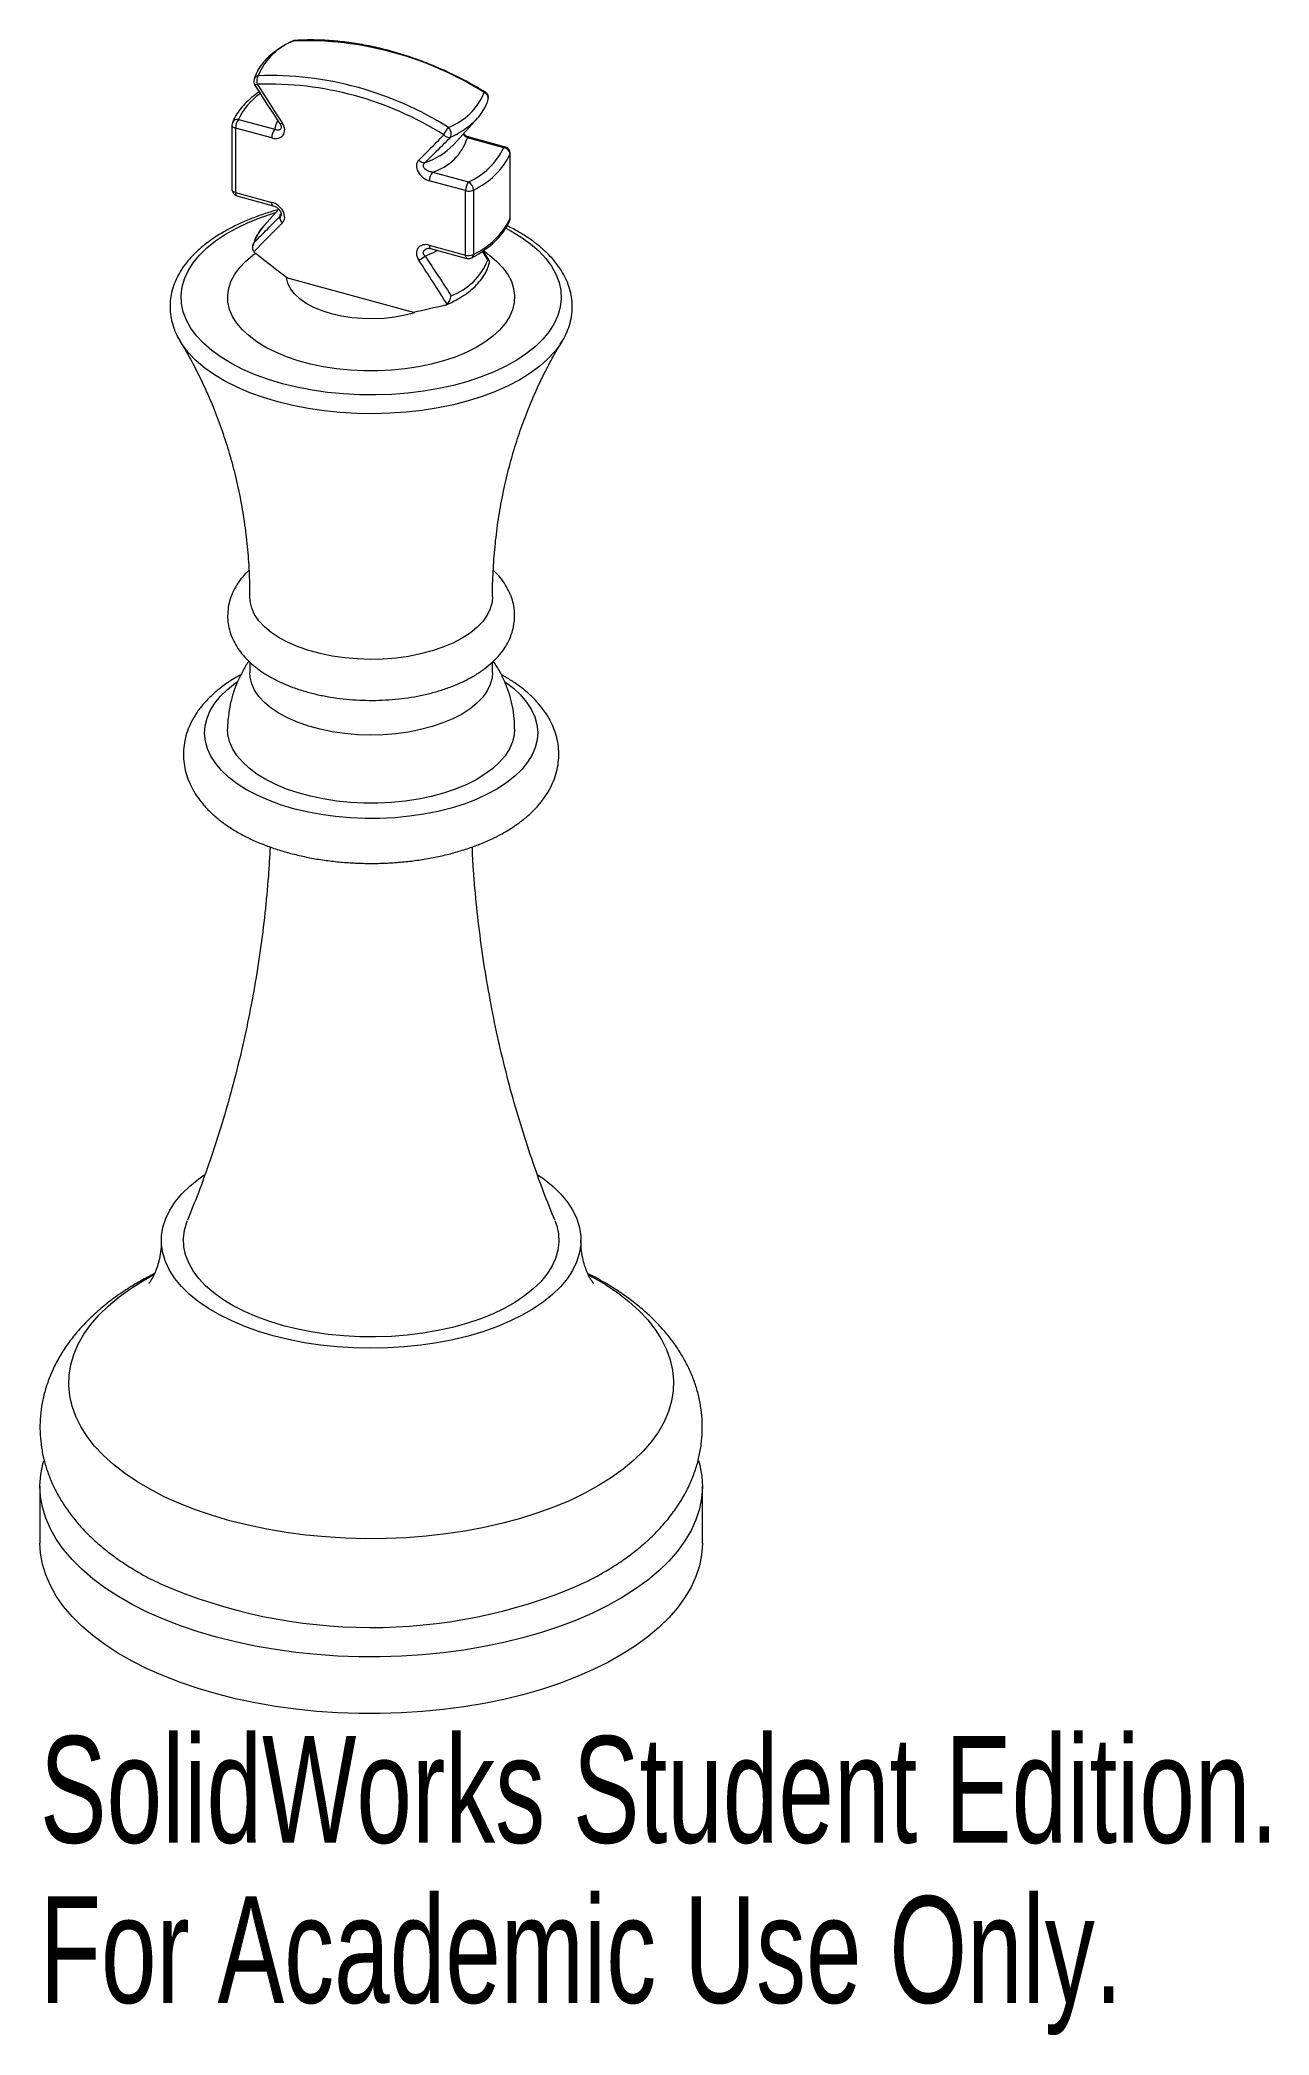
# Paper-space layout '_Trimetric' of a CAD drawing. Header units: millimetres. Extents: x -15 to 40.7, y -22.3 to 68.1.
import ezdxf

# ---------------------------------------------------------------- set-up
doc = ezdxf.new("R2010")
doc.units = ezdxf.units.MM
doc.styles.add('SLDTEXTSTYLE0', font='TXT', dxfattribs={"width": 0.7})

psp = doc.layouts.new('_Trimetric')

# ---------------------------------------------------------------- linework, layer by layer
at = {"color": 7, "linetype": 'Continuous', "lineweight": 15}
for p, q in [((-5.268, 66.051), (-5.269, 66.052)), ((-6.303, 64.224), (-6.303, 61.31)), ((-6.003, 64.481), (-4.36, 64.035)), ((3.747, 63.349), (4.819, 64.54)), ((-6.143, 64.087), (-6.143, 61.173)), ((-4.5, 63.641), (-6.143, 64.087)), ((3.723, 63.322), (3.747, 63.349)), ((6.003, 63.198), (4.36, 63.645)), ((6.082, 63.23), (4.439, 63.677)), ((6.297, 59.995), (6.297, 62.91)), ((6.303, 60.027), (6.303, 62.941)), ((4.276, 61.256), (2.633, 61.702)), ((2.773, 62.096), (4.416, 61.649)), ((-6.143, 61.173), (-4.5, 60.726)), ((-6.082, 61.02), (-4.439, 60.574)), ((4.276, 58.341), (4.276, 61.256)), ((4.633, 61.285), (4.633, 58.371)), ((-4.187, 60.413), (-4.85, 59.677)), ((2.633, 58.788), (4.276, 58.341)), ((-5.23, 58.416), (-5.374, 58.315)), ((2.694, 58.635), (4.338, 58.188)), ((1.974, 55.729), (-3.84, 57.309)), ((-5.5, 39.909), (-5.5, 39.43)), ((5.5, 39.43), (5.5, 39.905)), ((-15, 2.572), (-15, 0)), ((15, 0), (15, 2.572))]:
    psp.add_line(p, q, dxfattribs=at)
at = {"color": 8, "linetype": 'Continuous', "lineweight": 15}
for p, q in [((-4.128, 60.076), (-4.112, 60.21)), ((5.29, 58.118), (5.042, 58.509))]:
    psp.add_line(p, q, dxfattribs=at)
at = {"color": 8, "linetype": 'Continuous', "lineweight": 15, "flags": 128}
for points in [[(-3.497, 68.041), (-3.539, 68.038), (-3.556, 68.031)], [(-3.497, 68.041), (-3.469, 68.055), (-3.446, 68.06)], [(-5.155, 66.075), (-5.187, 66.061), (-5.215, 66.052), (-5.238, 66.046), (-5.255, 66.045), (-5.265, 66.048), (-5.268, 66.051)], [(5.116, 65.7), (5.138, 65.716), (5.155, 65.724), (5.168, 65.723), (5.17, 65.723)], [(-6.143, 64.087), (-6.184, 64.101), (-6.22, 64.117), (-6.251, 64.137), (-6.275, 64.158), (-6.292, 64.182), (-6.301, 64.206), (-6.303, 64.224)], [(-4.36, 64.035), (-4.301, 64.257), (-4.235, 64.408)], [(6.297, 62.91), (6.303, 62.934), (6.303, 62.941)], [(-6.143, 61.173), (-6.184, 61.186), (-6.22, 61.203), (-6.251, 61.222), (-6.275, 61.244), (-6.292, 61.267), (-6.301, 61.292), (-6.303, 61.31)], [(-6.143, 61.173), (-6.141, 61.126), (-6.133, 61.085), (-6.12, 61.053), (-6.102, 61.031), (-6.082, 61.02)], [(-4.437, 60.573), (-4.438, 60.573), (-4.459, 60.585), (-4.476, 60.607), (-4.489, 60.638), (-4.497, 60.679), (-4.5, 60.726)], [(6.104, 59.561), (6.325, 59.442), (6.798, 59.155), (7.221, 58.848), (7.593, 58.524), (7.91, 58.185), (8.169, 57.833), (8.37, 57.471), (8.511, 57.102), (8.59, 56.728), (8.608, 56.352), (8.563, 55.976), (8.457, 55.603), (8.29, 55.237), (8.063, 54.879), (7.778, 54.533), (7.437, 54.2), (7.042, 53.883), (6.597, 53.585), (6.104, 53.307), (5.567, 53.051), (4.99, 52.821), (4.377, 52.616), (3.733, 52.438), (3.061, 52.289), (2.368, 52.171), (1.657, 52.083), (0.935, 52.026), (0.206, 52.001), (-0.525, 52.008), (-1.252, 52.047), (-1.97, 52.117), (-2.673, 52.219), (-3.358, 52.351), (-4.018, 52.512), (-4.649, 52.702), (-5.247, 52.918), (-5.807, 53.16), (-6.325, 53.426), (-6.798, 53.713), (-7.221, 54.019), (-7.593, 54.344), (-7.91, 54.683), (-8.169, 55.034), (-8.37, 55.396), (-8.511, 55.766), (-8.59, 56.14), (-8.608, 56.516), (-8.563, 56.892), (-8.457, 57.264), (-8.29, 57.631), (-8.063, 57.988), (-7.778, 58.335), (-7.437, 58.668), (-7.042, 58.985), (-6.597, 59.283), (-6.104, 59.561), (-5.567, 59.816), (-4.99, 60.047), (-4.377, 60.252), (-4.315, 60.271)], [(6.281, 59.914), (6.291, 59.946), (6.297, 59.995)], [(6.297, 59.995), (6.303, 60.02), (6.303, 60.027)], [(2.633, 58.788), (2.636, 58.74), (2.644, 58.7), (2.657, 58.668), (2.674, 58.646), (2.694, 58.635)], [(3.01, 58.549), (2.802, 58.443), (2.441, 58.29)], [(4.276, 58.341), (4.279, 58.294), (4.287, 58.253), (4.3, 58.221), (4.317, 58.199), (4.338, 58.188)], [(8.572, 54.308), (8.332, 53.985), (8.01, 53.637), (7.634, 53.304), (7.205, 52.988), (6.727, 52.691), (6.204, 52.416), (5.637, 52.163), (5.033, 51.936), (4.394, 51.735), (3.725, 51.562), (3.03, 51.418), (2.315, 51.305), (1.584, 51.221), (0.843, 51.17), (0.095, 51.15), (-0.653, 51.162), (-1.397, 51.205), (-2.131, 51.28), (-2.851, 51.387), (-3.551, 51.523), (-4.227, 51.689), (-4.874, 51.883), (-5.488, 52.103), (-6.064, 52.349), (-6.599, 52.619), (-7.088, 52.911), (-7.53, 53.222), (-7.92, 53.551), (-8.255, 53.896), (-8.535, 54.253), (-8.638, 54.412)], [(6.079, 39.001), (6.444, 38.72), (6.77, 38.415), (7.041, 38.095), (7.255, 37.764), (7.411, 37.425), (7.508, 37.08), (7.543, 36.732), (7.519, 36.384), (7.433, 36.038), (7.288, 35.697), (7.084, 35.365), (6.823, 35.043), (6.507, 34.735), (6.139, 34.442), (5.721, 34.168), (5.257, 33.914), (4.751, 33.683), (4.207, 33.475), (3.629, 33.294), (3.021, 33.14), (2.389, 33.015), (1.738, 32.92), (1.073, 32.855), (0.4, 32.821), (-0.277, 32.818), (-0.952, 32.846), (-1.619, 32.906), (-2.273, 32.996), (-2.908, 33.115), (-3.521, 33.264), (-4.105, 33.441), (-4.655, 33.643), (-5.169, 33.87), (-5.64, 34.12), (-6.067, 34.391), (-6.444, 34.681), (-6.77, 34.986), (-7.041, 35.306), (-7.255, 35.636), (-7.411, 35.976), (-7.508, 36.321), (-7.543, 36.669), (-7.519, 37.017), (-7.433, 37.363), (-7.288, 37.704), (-7.084, 38.036), (-6.823, 38.358), (-6.507, 38.666), (-6.139, 38.959), (-6.064, 39.012)], [(9.865, 12.146), (10.013, 12.065), (10.615, 11.71), (11.17, 11.335), (11.675, 10.941), (12.127, 10.532), (12.526, 10.107), (12.868, 9.67), (13.153, 9.222), (13.379, 8.765), (13.546, 8.301), (13.652, 7.833), (13.697, 7.362), (13.681, 6.89), (13.603, 6.421), (13.465, 5.955), (13.267, 5.494), (13.01, 5.042), (12.694, 4.599), (12.322, 4.168), (11.895, 3.751), (11.414, 3.35), (10.883, 2.966), (10.303, 2.601), (9.677, 2.257), (9.008, 1.935), (8.299, 1.637), (7.552, 1.364), (6.772, 1.118), (5.961, 0.899), (5.124, 0.708), (4.264, 0.546), (3.385, 0.414), (2.491, 0.313), (1.586, 0.243), (0.674, 0.204), (-0.242, 0.197), (-1.156, 0.221), (-2.065, 0.276), (-2.965, 0.363), (-3.852, 0.48), (-4.721, 0.628), (-5.57, 0.805), (-6.393, 1.011), (-7.188, 1.245), (-7.951, 1.505), (-8.678, 1.792), (-9.367, 2.102), (-10.013, 2.436), (-10.615, 2.791), (-11.17, 3.167), (-11.675, 3.56), (-12.127, 3.97), (-12.526, 4.394), (-12.868, 4.832), (-13.153, 5.28), (-13.379, 5.737), (-13.546, 6.2), (-13.652, 6.669), (-13.697, 7.139), (-13.681, 7.611), (-13.603, 8.081), (-13.465, 8.547), (-13.267, 9.007), (-13.01, 9.46), (-12.694, 9.902), (-12.322, 10.333), (-11.895, 10.75), (-11.414, 11.151), (-10.883, 11.535), (-10.303, 11.9), (-9.868, 12.144)]]:
    psp.add_lwpolyline(points, dxfattribs=at)
at = {"color": 7, "linetype": 'Continuous', "lineweight": 15, "flags": 128}
for points in [[(4.819, 64.54), (4.698, 64.414), (4.651, 64.369)], [(5.353, 58.333), (5.358, 58.329), (5.688, 58.054), (5.965, 57.764), (6.186, 57.461), (6.35, 57.149), (6.454, 56.83), (6.498, 56.507), (6.482, 56.184), (6.405, 55.863), (6.268, 55.547), (6.072, 55.24), (5.82, 54.943), (5.514, 54.661), (5.156, 54.395), (4.75, 54.149), (4.299, 53.923), (3.809, 53.721), (3.283, 53.544), (2.726, 53.395), (2.144, 53.273), (1.541, 53.182), (0.925, 53.12), (0.3, 53.09), (-0.329, 53.09), (-0.954, 53.122), (-1.57, 53.185), (-2.171, 53.278), (-2.752, 53.401), (-3.308, 53.552), (-3.832, 53.73), (-4.321, 53.933), (-4.77, 54.159), (-5.174, 54.407), (-5.529, 54.674), (-5.833, 54.957), (-6.083, 55.254), (-6.275, 55.562), (-6.41, 55.878), (-6.484, 56.199), (-6.498, 56.522), (-6.451, 56.845), (-6.344, 57.164), (-6.177, 57.475), (-5.953, 57.778), (-5.674, 58.067), (-5.377, 58.315)], [(1.974, 55.729), (1.536, 55.613), (1.073, 55.527), (0.592, 55.472), (0.102, 55.449), (-0.39, 55.459), (-0.875, 55.5), (-1.347, 55.574), (-1.796, 55.678), (-2.215, 55.81), (-2.599, 55.969), (-2.94, 56.152), (-3.233, 56.356), (-3.473, 56.577), (-3.656, 56.812), (-3.779, 57.058), (-3.84, 57.309)], [(8.641, 54.417), (8.596, 54.346), (8.572, 54.308)], [(5.5, 42.859), (5.48, 42.615), (5.398, 42.316), (5.256, 42.023), (5.054, 41.74), (4.794, 41.47), (4.481, 41.216), (4.116, 40.98), (3.705, 40.765), (3.252, 40.574), (2.762, 40.409), (2.241, 40.271), (1.694, 40.163), (1.129, 40.086), (0.55, 40.04), (-0.035, 40.026), (-0.619, 40.044), (-1.197, 40.094), (-1.76, 40.175), (-2.304, 40.286), (-2.822, 40.427), (-3.308, 40.595), (-3.756, 40.789), (-4.162, 41.007), (-4.521, 41.245), (-4.828, 41.501), (-5.081, 41.773), (-5.276, 42.058), (-5.411, 42.351), (-5.485, 42.65), (-5.5, 42.858)], [(5.5, 39.43), (5.48, 39.186), (5.398, 38.887), (5.256, 38.595), (5.054, 38.312), (4.794, 38.041), (4.481, 37.787), (4.116, 37.551), (3.705, 37.336), (3.252, 37.145), (2.762, 36.98), (2.241, 36.843), (1.694, 36.735), (1.129, 36.657), (0.55, 36.611), (-0.035, 36.597), (-0.619, 36.615), (-1.197, 36.665), (-1.76, 36.746), (-2.304, 36.858), (-2.822, 36.998), (-3.308, 37.167), (-3.756, 37.36), (-4.162, 37.578), (-4.521, 37.816), (-4.828, 38.073), (-5.081, 38.345), (-5.276, 38.629), (-5.411, 38.922), (-5.485, 39.222), (-5.5, 39.43)], [(6.5, 36.858), (6.482, 36.608), (6.405, 36.287), (6.268, 35.972), (6.072, 35.664), (5.82, 35.368), (5.514, 35.085), (5.156, 34.82), (4.75, 34.573), (4.299, 34.347), (3.809, 34.145), (3.283, 33.969), (2.726, 33.819), (2.144, 33.698), (1.541, 33.606), (0.925, 33.545), (0.3, 33.514), (-0.329, 33.515), (-0.954, 33.547), (-1.57, 33.61), (-2.171, 33.703), (-2.752, 33.825), (-3.308, 33.976), (-3.832, 34.154), (-4.321, 34.357), (-4.77, 34.584), (-5.174, 34.832), (-5.529, 35.098), (-5.833, 35.381), (-6.083, 35.678), (-6.275, 35.986), (-6.41, 36.302), (-6.484, 36.623), (-6.5, 36.858)], [(7.556, 16.68), (7.83, 16.485), (8.238, 16.152), (8.592, 15.802), (8.89, 15.44), (9.131, 15.065), (9.312, 14.683), (9.433, 14.294), (9.493, 13.901), (9.491, 13.507), (9.428, 13.114), (9.304, 12.725), (9.119, 12.343), (8.875, 11.969), (8.574, 11.607), (8.217, 11.259), (7.806, 10.926), (7.345, 10.612), (6.837, 10.317), (6.284, 10.045), (5.69, 9.797), (5.06, 9.573), (4.396, 9.377), (3.704, 9.209), (2.988, 9.07), (2.253, 8.961), (1.503, 8.883), (0.743, 8.837), (-0.021, 8.822), (-0.786, 8.839), (-1.545, 8.887), (-2.294, 8.967), (-3.028, 9.077), (-3.743, 9.218), (-4.434, 9.387), (-5.095, 9.585), (-5.724, 9.81), (-6.315, 10.06), (-6.866, 10.333), (-7.372, 10.629), (-7.83, 10.944), (-8.238, 11.278), (-8.592, 11.627), (-8.89, 11.99), (-9.131, 12.364), (-9.312, 12.747), (-9.433, 13.136), (-9.493, 13.529), (-9.491, 13.923), (-9.428, 14.315), (-9.304, 14.704), (-9.119, 15.086), (-8.875, 15.46), (-8.574, 15.822), (-8.217, 16.171), (-7.806, 16.503), (-7.563, 16.676)], [(8.317, 14.617), (8.403, 14.374), (8.481, 14.005), (8.499, 13.633), (8.455, 13.263), (8.35, 12.895), (8.185, 12.533), (7.961, 12.18), (7.679, 11.838), (7.342, 11.509), (6.953, 11.196), (6.513, 10.902), (6.026, 10.627), (5.496, 10.375), (4.927, 10.147), (4.322, 9.945), (3.685, 9.77), (3.022, 9.623), (2.338, 9.506), (1.636, 9.419), (0.923, 9.363), (0.203, 9.338), (-0.518, 9.345), (-1.236, 9.383), (-1.945, 9.453), (-2.639, 9.553), (-3.315, 9.684), (-3.967, 9.843), (-4.59, 10.03), (-5.18, 10.244), (-5.733, 10.483), (-6.245, 10.745), (-6.711, 11.028), (-7.129, 11.331), (-7.496, 11.651), (-7.809, 11.986), (-8.066, 12.333), (-8.264, 12.69), (-8.403, 13.055), (-8.481, 13.424), (-8.499, 13.796), (-8.455, 14.167), (-8.35, 14.534), (-8.318, 14.617)], [(14.829, 3.736), (14.886, 3.523), (14.974, 3.03), (15, 2.535), (14.965, 2.04), (14.868, 1.548), (14.71, 1.059), (14.491, 0.577), (14.213, 0.103), (13.877, -0.361), (13.484, -0.813), (13.035, -1.251), (12.533, -1.673), (11.979, -2.078), (11.376, -2.464), (10.726, -2.829), (10.032, -3.172), (9.297, -3.491), (8.524, -3.785), (7.716, -4.054), (6.876, -4.295), (6.007, -4.507), (5.114, -4.691), (4.2, -4.845), (3.269, -4.968), (2.324, -5.061), (1.37, -5.122), (0.41, -5.151), (-0.551, -5.149), (-1.51, -5.115), (-2.463, -5.049), (-3.406, -4.952), (-4.335, -4.824), (-5.247, -4.666), (-6.136, -4.478), (-7, -4.261), (-7.836, -4.016), (-8.639, -3.744), (-9.407, -3.446), (-10.137, -3.123), (-10.824, -2.777), (-11.467, -2.409), (-12.063, -2.02), (-12.61, -1.613), (-13.104, -1.188), (-13.545, -0.748), (-13.93, -0.294), (-14.258, 0.172), (-14.527, 0.647), (-14.737, 1.13), (-14.886, 1.62), (-14.974, 2.113), (-15, 2.608), (-14.965, 3.103), (-14.868, 3.595), (-14.831, 3.729)], [(15, 0), (15, -0.036), (14.965, -0.531), (14.868, -1.024), (14.71, -1.512), (14.491, -1.995), (14.213, -2.469), (13.877, -2.933), (13.484, -3.385), (13.035, -3.823), (12.533, -4.245), (11.979, -4.65), (11.376, -5.035), (10.726, -5.401), (10.032, -5.743), (9.297, -6.063), (8.524, -6.357), (7.716, -6.625), (6.876, -6.866), (6.007, -7.079), (5.114, -7.263), (4.2, -7.416), (3.269, -7.54), (2.324, -7.632), (1.37, -7.693), (0.41, -7.723), (-0.551, -7.72), (-1.51, -7.686), (-2.463, -7.621), (-3.406, -7.524), (-4.335, -7.396), (-5.247, -7.238), (-6.136, -7.05), (-7, -6.833), (-7.836, -6.588), (-8.639, -6.315), (-9.407, -6.017), (-10.137, -5.695), (-10.824, -5.348), (-11.467, -4.98), (-12.063, -4.592), (-12.61, -4.184), (-13.104, -3.759), (-13.545, -3.319), (-13.93, -2.866), (-14.258, -2.4), (-14.527, -1.925), (-14.737, -1.441), (-14.886, -0.952), (-14.974, -0.459), (-15, 0)]]:
    psp.add_lwpolyline(points, dxfattribs=at)
at = {"color": 7, "linetype": 'Continuous', "lineweight": 15}
for centre, radius, start, end in [((-2.521, 65.421), 2.796, 110.44178, 158.16829), ((-3.428, 67.76), 0.3, 93.39641, 115.32339), ((-2.997, 52.866), 15.183, 57.7017, 91.88927), ((-5.015, 66.212), 0.3, 164.34024, 212.40102), ((-4.728, 66.227), 0.453, 148.93656, 199.58876), ((-4.664, 51.201), 14.882, 57.7017, 91.88927), ((-4.615, 51.286), 15.183, 57.7017, 91.88927), ((2.521, 66.74), 2.796, 290.44178, 338.16829), ((5.015, 65.466), 0.3, 344.34024, 58.914), ((-6.003, 64.224), 0.3, 158.05672, 180), ((-5.53, 64.091), 0.613, 140.51294, 180.34344), ((-3.886, 63.644), 0.613, 140.51294, 180.34344), ((2.102, 64.371), 2.372, 286.43544, 342.17463), ((4.409, 63.324), 1.211, 138.88322, 157.84692), ((3.528, 63.984), 0.315, 220.29249, 282.18045), ((3.242, 63.832), 0.385, 336.23588, 48.44544), ((2.404, 62.85), 0.324, 220.12479, 276.67422), ((3.031, 64.656), 3.311, 294.74103, 333.86904), ((3.179, 64.439), 3.473, 294.74103, 333.86904), ((5.983, 62.884), 0.315, 4.72009, 86.30344), ((6.003, 62.941), 0.3, 0, 74.79549), ((3.247, 61.706), 0.613, 140.51294, 180.34344), ((4.89, 61.259), 0.613, 140.51294, 180.34344), ((4.199, 61.274), 0.433, 1.40616, 59.9431), ((-6.003, 61.31), 0.3, 180, 254.79549), ((4.414, 61.755), 0.518, 254.55342, 294.91123), ((-3.406, 58.333), 1.972, 137.06991, 162.75486), ((-3.807, 60.03), 0.324, 171.88407, 228.35528), ((3.179, 61.525), 3.473, 294.74103, 333.86904), ((6.003, 60.027), 0.3, 338.05672, 0), ((1.411, 59.59), 1.659, 296.6932, 308.40031), ((2.609, 59.201), 2.891, 290.6076, 338.00247), ((4.414, 58.84), 0.518, 254.55342, 294.91123), ((4.416, 58.478), 0.3, 254.79549, 298.14112), ((0.007, 20.227), 24.051, 246.52439, 293.0907)]:
    psp.add_arc(centre, radius, start, end, dxfattribs=at)
at = {"color": 8, "linetype": 'Continuous', "lineweight": 15}
for centre, radius, start, end in [((-5.07, 66.221), 0.245, 100.88566, 162.89478), ((-3.426, 63.315), 2.829, 124.53591, 155.65406), ((5.033, 65.438), 0.275, 348.67965, 72.54945), ((-6.049, 64.231), 0.255, 79.54191, 155.51878), ((-4.111, 64.433), 0.143, 260.97678, 307.94533), ((1.89, 67.429), 4.121, 294.42301, 312.05062), ((1.408, 65.626), 3.265, 288.44483, 315.1349), ((4.426, 63.597), 0.0811, 80.73183, 143.96753), ((6.069, 63.15), 0.0811, 80.73183, 143.96753), ((4.465, 58.354), 0.169, 303.5311, 5.73676)]:
    psp.add_arc(centre, radius, start, end, dxfattribs=at)
at = {"color": 7, "linetype": 'Continuous', "lineweight": 15}
for points, knots in [([(-3.556, 68.031), (-3.627, 67.997), (-3.833, 67.896), (-4.144, 67.712), (-4.475, 67.473), (-4.759, 67.214), (-4.993, 66.937), (-5.169, 66.654), (-5.261, 66.436), (-5.296, 66.317), (-5.304, 66.293)], [0, 0, 0, 0, 0.079017, 0.229494, 0.380356, 0.531288, 0.68161, 0.830356, 0.96516, 1, 1, 1, 1]), ([(5.17, 65.723), (5.035, 65.802), (4.646, 66.033), (3.991, 66.383), (3.203, 66.757), (2.406, 67.087), (1.603, 67.372), (0.797, 67.61), (-0.009, 67.801), (-0.813, 67.944), (-1.611, 68.039), (-2.4, 68.084), (-3.01, 68.083), (-3.356, 68.064), (-3.446, 68.06)], [0, 0, 0, 0, 0.048578, 0.140496, 0.232429, 0.324366, 0.416304, 0.50824, 0.600171, 0.69209, 0.783992, 0.875868, 0.967711, 1, 1, 1, 1]), ([(-5.277, 66.047), (-4.973, 65.567), (-4.599, 64.979), (-4.207, 64.399), (-4.134, 64.291)], [0, 0, 0, 0, 0.814044, 1, 1, 1, 1]), ([(-5.155, 66.075), (-4.94, 65.737), (-4.725, 65.4), (-4.508, 65.064), (-4.347, 64.815), (-4.186, 64.568), (-4.023, 64.32)], [0, 0, 0, 0, 0.001218568, 0.001218568, 0.001218568, 0.002118352, 0.002118352, 0.002118352, 0.002118352]), ([(-5.068, 65.724), (-5.098, 65.705), (-5.256, 65.604), (-5.5, 65.401), (-5.794, 65.115), (-6.033, 64.812), (-6.19, 64.55), (-6.259, 64.389), (-6.281, 64.336)], [0, 0, 0, 0, 0.048937, 0.262508, 0.475881, 0.688303, 0.898736, 1, 1, 1, 1]), ([(4.634, 64.36), (4.674, 64.395), (4.81, 64.516), (4.991, 64.741), (5.169, 65.024), (5.261, 65.242), (5.296, 65.36), (5.304, 65.385)], [0, 0, 0, 0, 0.117113, 0.400266, 0.680452, 0.934373, 1, 1, 1, 1]), ([(-4.5, 63.641), (-4.399, 63.613), (-4.299, 63.61), (-4.122, 63.652), (-4.044, 63.698), (-3.938, 63.834), (-3.911, 63.925), (-3.922, 64.122), (-3.961, 64.226), (-4.023, 64.32)], [0, 0, 0, 0, 0.25, 0.25, 0.5, 0.5, 0.75, 0.75, 1, 1, 1, 1]), ([(-4.135, 64.292), (-4.123, 64.272), (-4.096, 64.231), (-4.077, 64.169), (-4.077, 64.143), (-4.076, 64.13)], [0, 0, 0, 0, 0.310807, 0.672229, 1, 1, 1, 1]), ([(2.156, 62.641), (2.319, 62.8), (2.48, 62.96), (2.641, 63.121), (2.858, 63.339), (3.074, 63.559), (3.288, 63.78)], [0, 0, 0, 0, 0.000899721, 0.000899721, 0.000899721, 0.002118352, 0.002118352, 0.002118352, 0.002118352]), ([(3.594, 63.676), (3.377, 63.454), (3.158, 63.232), (2.937, 63.012), (2.773, 62.85), (2.608, 62.688), (2.441, 62.528)], [0, 0, 0, 0, 0.001221695, 0.001221695, 0.001221695, 0.002124894, 0.002124894, 0.002124894, 0.002124894]), ([(4.455, 63.673), (4.438, 63.678), (4.386, 63.692), (4.288, 63.74), (4.22, 63.803), (4.185, 63.836)], [0, 0, 0, 0, 0.196457, 0.587744, 1, 1, 1, 1]), ([(2.156, 62.641), (2.094, 62.581), (2.055, 62.496), (2.044, 62.306), (2.071, 62.2), (2.178, 62.006), (2.256, 61.918), (2.432, 61.781), (2.532, 61.73), (2.633, 61.702)], [0, 0, 0, 0, 0.25, 0.25, 0.5, 0.5, 0.75, 0.75, 1, 1, 1, 1]), ([(2.773, 62.096), (2.711, 62.102), (2.649, 62.117), (2.533, 62.165), (2.478, 62.197), (2.392, 62.281), (2.361, 62.336), (2.364, 62.444), (2.396, 62.493), (2.441, 62.528)], [0, 0, 0, 0, 0.25, 0.25, 0.5, 0.5, 0.75, 0.75, 1, 1, 1, 1]), ([(-4.023, 59.787), (-3.96, 59.848), (-3.922, 59.933), (-3.911, 60.123), (-3.938, 60.229), (-4.045, 60.423), (-4.122, 60.51), (-4.299, 60.648), (-4.399, 60.699), (-4.5, 60.726)], [0, 0, 0, 0, 0.25, 0.25, 0.5, 0.5, 0.75, 0.75, 1, 1, 1, 1]), ([(-4.438, 60.571), (-4.409, 60.562), (-4.341, 60.542), (-4.236, 60.47), (-4.152, 60.382), (-4.101, 60.299), (-4.077, 60.227), (-4.076, 60.198), (-4.076, 60.184)], [0, 0, 0, 0, 0.17539, 0.399798, 0.586535, 0.737689, 0.867032, 1, 1, 1, 1]), ([(-4.207, 60.391), (-4.251, 60.379), (-4.507, 60.313), (-4.951, 60.167), (-5.533, 59.951), (-6.08, 59.709), (-6.593, 59.444), (-7.067, 59.156), (-7.5, 58.846), (-7.887, 58.516), (-8.226, 58.168), (-8.514, 57.804), (-8.747, 57.426), (-8.924, 57.039), (-9.045, 56.647), (-9.108, 56.252), (-9.115, 55.859), (-9.067, 55.469), (-8.964, 55.085), (-8.823, 54.731), (-8.693, 54.512), (-8.634, 54.413)], [0, 0, 0, 0, 0.0117797, 0.0684176, 0.1251543, 0.1820017, 0.2389659, 0.296042, 0.3532047, 0.4103787, 0.4674251, 0.5241561, 0.5803402, 0.6357585, 0.6902916, 0.7439904, 0.7970876, 0.8499443, 0.9028495, 0.956167, 1, 1, 1, 1]), ([(-5.29, 58.918), (-5.065, 59.148), (-4.84, 59.377), (-4.612, 59.603), (-4.452, 59.762), (-4.291, 59.92), (-4.128, 60.076)], [0, 0, 0, 0, 0.001281858, 0.001281858, 0.001281858, 0.002185055, 0.002185055, 0.002185055, 0.002185055]), ([(4.558, 58.213), (4.631, 58.254), (4.843, 58.37), (5.163, 58.58), (5.502, 58.849), (5.793, 59.136), (6.033, 59.439), (6.19, 59.701), (6.259, 59.862), (6.281, 59.915)], [0, 0, 0, 0, 0.08777, 0.254833, 0.422168, 0.589348, 0.755782, 0.920659, 1, 1, 1, 1]), ([(8.558, 54.299), (8.601, 54.361), (8.727, 54.545), (8.881, 54.867), (9.018, 55.257), (9.096, 55.652), (9.118, 56.046), (9.085, 56.437), (8.997, 56.823), (8.857, 57.202), (8.663, 57.573), (8.418, 57.934), (8.12, 58.284), (7.772, 58.62), (7.376, 58.941), (6.932, 59.241), (6.525, 59.483), (6.252, 59.615), (6.155, 59.662)], [0, 0, 0, 0, 0.033956, 0.10132, 0.167634, 0.232898, 0.297339, 0.361361, 0.425352, 0.489727, 0.554863, 0.620962, 0.688028, 0.755904, 0.824351, 0.893126, 0.96204, 1, 1, 1, 1]), ([(-5.308, 58.489), (-5.353, 58.551), (-5.368, 58.63), (-5.356, 58.782), (-5.329, 58.855), (-5.29, 58.918)], [0, 0, 0, 0, 0.5, 0.5, 1, 1, 1, 1]), ([(-4.916, 59.598), (-4.983, 59.511), (-5.123, 59.332), (-5.267, 59.057), (-5.323, 58.865), (-5.348, 58.778)], [0, 0, 0, 0, 0.335441, 0.695616, 1, 1, 1, 1]), ([(2.633, 58.788), (2.532, 58.815), (2.432, 58.819), (2.255, 58.777), (2.177, 58.731), (2.071, 58.595), (2.044, 58.503), (2.056, 58.306), (2.094, 58.202), (2.156, 58.108)], [0, 0, 0, 0, 0.25, 0.25, 0.5, 0.5, 0.75, 0.75, 1, 1, 1, 1]), ([(2.441, 58.29), (2.608, 58.045), (2.773, 57.798), (2.937, 57.551), (3.169, 57.2), (3.398, 56.848), (3.626, 56.495)], [0, 0, 0, 0, 0.000903262, 0.000903262, 0.000903262, 0.00218506, 0.00218506, 0.00218506, 0.00218506]), ([(2.537, 58.636), (2.54, 58.638), (2.553, 58.645), (2.614, 58.654), (2.68, 58.637), (2.712, 58.63)], [0, 0, 0, 0, 0.110936, 0.583317, 1, 1, 1, 1]), ([(3.69, 56.223), (3.787, 56.272), (4.017, 56.389), (4.334, 56.599), (4.645, 56.848), (4.907, 57.117), (5.117, 57.402), (5.267, 57.691), (5.337, 57.896), (5.358, 58.001), (5.36, 58.01)], [0, 0, 0, 0, 0.108654, 0.258498, 0.408622, 0.55852, 0.707402, 0.854227, 0.987099, 1, 1, 1, 1]), ([(5.338, 58.337), (5.284, 58.381), (5.197, 58.451), (5.101, 58.51), (5.065, 58.532)], [0, 0, 0, 0, 0.6209348, 1, 1, 1, 1]), ([(5.356, 58.079), (5.341, 58.103), (5.246, 58.255), (5.147, 58.406), (5.065, 58.532)], [0, 0, 0, 0, 0.159604, 1, 1, 1, 1]), ([(5.358, 58.01), (5.36, 58.017), (5.368, 58.041), (5.348, 58.08), (5.315, 58.106), (5.29, 58.118), (5.29, 58.118)], [0, 0, 0, 0, 0.1370727, 0.5268119, 0.9879086, 1, 1, 1, 1]), ([(3.363, 56.068), (3.438, 56.1), (3.552, 56.149), (3.655, 56.204), (3.69, 56.223)], [0, 0, 0, 0, 0.658068, 1, 1, 1, 1]), ([(3.442, 56.111), (3.486, 56.149), (3.527, 56.213), (3.59, 56.35), (3.613, 56.425), (3.626, 56.495)], [0, 0, 0, 0, 0.5, 0.5, 1, 1, 1, 1]), ([(-8.643, 54.412), (-8.543, 54.248), (-8.291, 53.835), (-7.907, 53.115), (-7.492, 52.258), (-7.101, 51.341), (-6.741, 50.373), (-6.417, 49.36), (-6.136, 48.309), (-5.903, 47.228), (-5.719, 46.122), (-5.59, 45.001), (-5.512, 43.911), (-5.506, 43.195), (-5.503, 42.858)], [0, 0, 0, 0, 0.053558, 0.134396, 0.217281, 0.301933, 0.388054, 0.475344, 0.563521, 0.652326, 0.741534, 0.830951, 0.920413, 1, 1, 1, 1]), ([(5.503, 42.859), (5.502, 42.912), (5.494, 43.342), (5.53, 44.149), (5.615, 45.269), (5.757, 46.374), (5.948, 47.457), (6.187, 48.511), (6.469, 49.532), (6.79, 50.515), (7.146, 51.452), (7.53, 52.34), (7.937, 53.173), (8.307, 53.862), (8.547, 54.255), (8.639, 54.405)], [0, 0, 0, 0, 0.01263, 0.101828, 0.190658, 0.278991, 0.366709, 0.453686, 0.539779, 0.624829, 0.708658, 0.791071, 0.871863, 0.950827, 1, 1, 1, 1]), ([(-5.535, 44.058), (-5.609, 43.986), (-5.793, 43.81), (-6.028, 43.5), (-6.241, 43.137), (-6.39, 42.764), (-6.479, 42.387), (-6.509, 42.012), (-6.483, 41.643), (-6.403, 41.284), (-6.272, 40.935), (-6.09, 40.599), (-5.859, 40.276), (-5.577, 39.967), (-5.245, 39.674), (-4.865, 39.401), (-4.441, 39.151), (-3.978, 38.926), (-3.481, 38.729), (-2.958, 38.561), (-2.412, 38.422), (-1.847, 38.313), (-1.269, 38.233), (-0.681, 38.183), (-0.089, 38.164), (0.504, 38.174), (1.093, 38.215), (1.674, 38.285), (2.242, 38.386), (2.793, 38.515), (3.323, 38.674), (3.828, 38.862), (4.305, 39.08), (4.748, 39.327), (5.154, 39.603), (5.517, 39.907), (5.829, 40.237), (6.085, 40.588), (6.282, 40.954), (6.417, 41.329), (6.492, 41.706), (6.508, 42.08), (6.469, 42.447), (6.376, 42.804), (6.233, 43.149), (6.039, 43.482), (5.808, 43.791), (5.622, 43.976), (5.533, 44.064)], [0, 0, 0, 0, 0.015685, 0.038665, 0.06094, 0.08239, 0.103071, 0.123171, 0.142946, 0.162625, 0.182439, 0.202639, 0.223428, 0.24492, 0.267104, 0.289842, 0.312921, 0.336132, 0.359303, 0.38238, 0.405349, 0.428219, 0.451009, 0.473741, 0.496441, 0.519131, 0.541834, 0.564569, 0.587363, 0.610242, 0.633232, 0.656362, 0.67965, 0.703101, 0.726684, 0.750265, 0.773611, 0.796441, 0.818522, 0.839776, 0.860296, 0.880294, 0.90003, 0.919717, 0.939602, 0.959929, 0.98088, 1, 1, 1, 1]), ([(-5.538, 39.943), (-5.54, 39.939), (-5.646, 39.799), (-5.821, 39.494), (-6.054, 39.033), (-6.243, 38.533), (-6.389, 38.003), (-6.473, 37.449), (-6.508, 37.066), (-6.499, 36.87), (-6.498, 36.858)], [0, 0, 0, 0, 0.003532, 0.161922, 0.319679, 0.476998, 0.650283, 0.821102, 0.989221, 1, 1, 1, 1]), ([(6.494, 36.858), (6.494, 36.979), (6.494, 37.279), (6.433, 37.753), (6.32, 38.274), (6.158, 38.776), (5.948, 39.254), (5.74, 39.643), (5.588, 39.862), (5.534, 39.938)], [0, 0, 0, 0, 0.1099644, 0.2741515, 0.4363574, 0.5968607, 0.755952, 0.9139502, 1, 1, 1, 1]), ([(-5.898, 39.328), (-5.953, 39.299), (-6.181, 39.181), (-6.543, 38.944), (-6.979, 38.619), (-7.366, 38.266), (-7.703, 37.89), (-7.983, 37.495), (-8.204, 37.086), (-8.364, 36.669), (-8.465, 36.249), (-8.508, 35.829), (-8.494, 35.413), (-8.425, 35.005), (-8.305, 34.606), (-8.132, 34.218), (-7.909, 33.841), (-7.635, 33.476), (-7.309, 33.126), (-6.932, 32.792), (-6.508, 32.477), (-6.038, 32.184), (-5.528, 31.917), (-4.983, 31.675), (-4.407, 31.462), (-3.805, 31.277), (-3.18, 31.121), (-2.537, 30.993), (-1.88, 30.896), (-1.211, 30.827), (-0.536, 30.789), (0.143, 30.78), (0.82, 30.801), (1.493, 30.852), (2.157, 30.933), (2.808, 31.043), (3.442, 31.182), (4.057, 31.35), (4.647, 31.546), (5.211, 31.771), (5.745, 32.025), (6.244, 32.306), (6.705, 32.616), (7.123, 32.952), (7.493, 33.313), (7.809, 33.697), (8.069, 34.097), (8.268, 34.509), (8.407, 34.928), (8.487, 35.349), (8.509, 35.768), (8.475, 36.181), (8.388, 36.586), (8.249, 36.981), (8.058, 37.365), (7.817, 37.738), (7.524, 38.098), (7.18, 38.443), (6.785, 38.77), (6.36, 39.07), (6.048, 39.246), (5.899, 39.331)], [0, 0, 0, 0, 0.005824, 0.023998, 0.042212, 0.060361, 0.07831, 0.095906, 0.113024, 0.129619, 0.145731, 0.16147, 0.176983, 0.192422, 0.20791, 0.223605, 0.239639, 0.256104, 0.273031, 0.290384, 0.308065, 0.325951, 0.343926, 0.361892, 0.379808, 0.397657, 0.41544, 0.433162, 0.450835, 0.46847, 0.48608, 0.503677, 0.521274, 0.53888, 0.556508, 0.57417, 0.591879, 0.609651, 0.627498, 0.645432, 0.663462, 0.681585, 0.699782, 0.717985, 0.73608, 0.75392, 0.771356, 0.788288, 0.804701, 0.820664, 0.836304, 0.851777, 0.867214, 0.882759, 0.898562, 0.914742, 0.931372, 0.94846, 0.965943, 0.983712, 1, 1, 1, 1]), ([(-4.576, 31.531), (-4.6, 31.09), (-4.655, 30.085), (-4.805, 28.525), (-5.013, 26.855), (-5.275, 25.202), (-5.585, 23.572), (-5.944, 21.966), (-6.349, 20.389), (-6.798, 18.845), (-7.29, 17.336), (-7.793, 15.927), (-8.152, 15.036), (-8.318, 14.624)], [0, 0, 0, 0, 0.074711, 0.170347, 0.2657, 0.360721, 0.45536, 0.549561, 0.643265, 0.736404, 0.828906, 0.92069, 1, 1, 1, 1]), ([(8.318, 14.623), (8.146, 15.05), (7.778, 15.967), (7.263, 17.414), (6.764, 18.956), (6.31, 20.534), (5.902, 22.143), (5.543, 23.777), (5.235, 25.434), (4.978, 27.108), (4.777, 28.797), (4.641, 30.272), (4.595, 31.185), (4.578, 31.53)], [0, 0, 0, 0, 0.082147, 0.176006, 0.270507, 0.365536, 0.460987, 0.556766, 0.652789, 0.748982, 0.845278, 0.941617, 1, 1, 1, 1]), ([(-9.503, 13.715), (-9.506, 13.578), (-9.512, 13.288), (-9.581, 12.889), (-9.677, 12.532), (-9.785, 12.249), (-9.892, 12.032), (-9.981, 11.883), (-10.043, 11.796), (-10.075, 11.758), (-10.071, 11.763), (-10.069, 11.764)], [0, 0, 0, 0, 0.132706, 0.280757, 0.405051, 0.533153, 0.651044, 0.760618, 0.863952, 0.962775, 1, 1, 1, 1]), ([(10.07, 11.763), (10.07, 11.764), (10.068, 11.765), (10.025, 11.82), (9.956, 11.923), (9.866, 12.082), (9.765, 12.299), (9.663, 12.579), (9.574, 12.923), (9.511, 13.31), (9.505, 13.583), (9.502, 13.715)], [0, 0, 0, 0, 0.072604, 0.171323, 0.273201, 0.379348, 0.491, 0.609488, 0.736106, 0.871755, 1, 1, 1, 1]), ([(-9.812, 12.203), (-9.909, 12.155), (-10.246, 11.99), (-10.786, 11.675), (-11.429, 11.26), (-12.028, 10.812), (-12.582, 10.336), (-13.084, 9.835), (-13.532, 9.311), (-13.921, 8.768), (-14.251, 8.211), (-14.52, 7.643), (-14.73, 7.067), (-14.88, 6.488), (-14.973, 5.908), (-15.009, 5.329), (-14.989, 4.754), (-14.915, 4.186), (-14.788, 3.626), (-14.608, 3.075), (-14.377, 2.536), (-14.095, 2.008), (-13.761, 1.494), (-13.376, 0.993), (-12.938, 0.507), (-12.449, 0.038), (-11.908, -0.412), (-11.32, -0.84), (-10.685, -1.242), (-10.101, -1.574), (-9.715, -1.759), (-9.568, -1.83)], [0, 0, 0, 0, 0.015773, 0.054726, 0.093789, 0.132819, 0.171639, 0.210041, 0.247807, 0.284757, 0.320785, 0.355877, 0.390093, 0.423554, 0.456412, 0.488837, 0.521008, 0.553084, 0.585208, 0.61756, 0.650311, 0.683622, 0.71763, 0.752435, 0.788087, 0.824569, 0.861792, 0.899607, 0.937836, 0.976298, 1, 1, 1, 1]), ([(9.426, -1.898), (9.608, -1.812), (10.033, -1.611), (10.659, -1.259), (11.309, -0.848), (11.916, -0.406), (12.479, 0.064), (12.992, 0.561), (13.45, 1.081), (13.851, 1.62), (14.192, 2.175), (14.473, 2.741), (14.694, 3.315), (14.856, 3.894), (14.96, 4.474), (15.006, 5.053), (14.997, 5.629), (14.933, 6.199), (14.816, 6.761), (14.647, 7.314), (14.426, 7.855), (14.153, 8.385), (13.83, 8.902), (13.454, 9.406), (13.026, 9.895), (12.547, 10.368), (12.016, 10.821), (11.437, 11.254), (10.81, 11.661), (10.268, 11.978), (9.923, 12.148), (9.813, 12.202)], [0, 0, 0, 0, 0.028974, 0.067605, 0.10636, 0.145115, 0.183699, 0.221908, 0.259527, 0.296365, 0.332303, 0.367307, 0.401425, 0.434767, 0.46748, 0.499731, 0.531694, 0.56354, 0.595399, 0.627451, 0.659866, 0.692808, 0.726417, 0.760803, 0.796024, 0.832077, 0.868888, 0.906319, 0.944195, 0.982336, 1, 1, 1, 1])]:
    psp.add_open_spline(points, degree=3, knots=knots, dxfattribs=at)
at = {"color": 8, "linetype": 'Continuous', "lineweight": 15}
for points, knots in [([(-4.076, 64.13), (-4.078, 64.108), (-4.081, 64.083), (-4.099, 64.045), (-4.13, 64.011), (-4.194, 63.991), (-4.273, 63.996), (-4.331, 64.022), (-4.36, 64.035)], [0, 0, 0, 0, 0.150931, 0.164159, 0.342245, 0.546821, 0.781293, 1, 1, 1, 1]), ([(4.36, 63.645), (4.332, 63.662), (4.273, 63.698), (4.208, 63.76), (4.177, 63.807), (4.17, 63.818)], [0, 0, 0, 0, 0.415132, 0.86019, 1, 1, 1, 1]), ([(-4.078, 60.184), (-4.078, 60.176), (-4.077, 60.162), (-4.085, 60.128), (-4.101, 60.097), (-4.122, 60.081), (-4.128, 60.076)], [0, 0, 0, 0, 0.147107, 0.253468, 0.774105, 1, 1, 1, 1]), ([(2.441, 58.29), (2.419, 58.314), (2.381, 58.355), (2.364, 58.413), (2.362, 58.465), (2.371, 58.498), (2.398, 58.546), (2.444, 58.592), (2.5, 58.629), (2.536, 58.637), (2.537, 58.638)], [0, 0, 0, 0, 0.202548, 0.343286, 0.393678, 0.561786, 0.576266, 0.771207, 0.995146, 1, 1, 1, 1])]:
    psp.add_open_spline(points, degree=3, knots=knots, dxfattribs=at)
at = {"color": 7, "linetype": 'Continuous', "lineweight": 15}
for points in [[(-4.023, 59.787), (-4.459, 59.363), (-4.886, 58.928), (-5.308, 58.489)], [(-5.308, 58.489), (-5.285, 58.457), (-5.258, 58.429), (-5.227, 58.404)], [(-3.791, 57.296), (-4.275, 57.657), (-4.752, 58.029), (-5.227, 58.404)], [(3.442, 56.111), (3.019, 56.78), (2.593, 57.446), (2.156, 58.108)], [(3.36, 56.07), (2.885, 55.953), (2.408, 55.841), (1.924, 55.743)], [(3.36, 56.07), (3.391, 56.078), (3.419, 56.091), (3.442, 56.111)]]:
    psp.add_open_spline(points, degree=3, dxfattribs=at)

# ---------------------------------------------------------------- texts
at = {"color": 7, "linetype": 'Continuous', "char_height": 4.83362, "attachment_point": 1, "style": 'SLDTEXTSTYLE0'}
for s, insert in [('SolidWorks Student Edition.', (-15, -8.742)), ('For Academic Use Only.', (-15, -15.993))]:
    psp.add_mtext(s, dxfattribs=dict(at, insert=insert))

doc.saveas('drawing.dxf')
